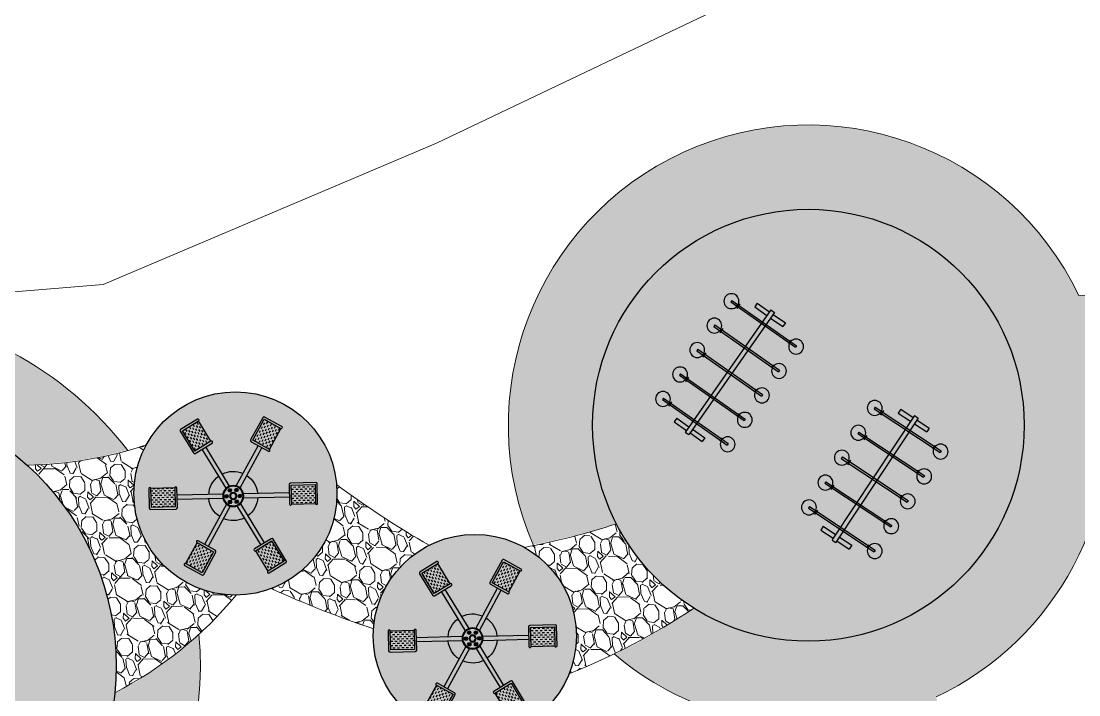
# Model space of a CAD drawing. Header units: inches. Extents: x 218980 to 233865, y 587194 to 599270.
# Drawn here: x 219074.16 to 219089.23, y 587467.12 to 587476.71 of the extents above; entities that cross this region are included whole.
import ezdxf

# ---------------------------------------------------------------- set-up
doc = ezdxf.new("R2010")
doc.units = ezdxf.units.IN
doc.header["$MEASUREMENT"] = 0
doc.linetypes.add('01', pattern=[0])
doc.layers.get('0').update_dxf_attribs({"lineweight": 0})
for name, color, linetype in [('GRASS', 75, 'Continuous'), ('muebles', 1, 'Continuous'), ('paneles', 3, 'Continuous')]:
    doc.layers.add(name, color=color, linetype=linetype)
for name, color, linetype, lineweight in [('Minor Contour', 250, 'Continuous', 0), ('Proposed Plot Boundary', 250, '01', 0), ('Proposed Urban Design', 250, 'Continuous', 0), ('textura', 251, 'Continuous', 5)]:
    doc.layers.add(name, color=color, linetype=linetype, lineweight=lineweight)
pattern_1 = [(334.4142912590539, (219587.0403031444, 586758.7866454906), (6.535615091825697, -3.079891862119177), [0.0807216, -7.991452800000002]), (291.3711912590539, (219587.1131093289, 586758.7517849182), (-2.608617411239378, 6.737589927263592), [0.1385207999999999, -13.713555]), (238.9118912590539, (219587.1635875752, 586758.6227890006), (4.63723174297876, 7.619454286963419), [0.09767279999999993, -9.669619199999993]), (13.67519125905393, (219587.3735573126, 586758.440666214), (-11.68109885749137, -2.812815468867635), [0.1261427999999999, -12.4881348]), (39.23519125905395, (219587.4961241457, 586758.4704885442), (-6.059904685335383, -4.910963231589492), [0.123693, -12.2456238]), (103.675191259054, (219587.5919315127, 586758.5487250347), (2.812815468867634, -11.68109885749137), [0.1261427999999999, -12.4881348]), (144.0956912590539, (219587.562109183, 586758.6712918676), (7.958293591878426, -5.788398982245385), [0.1668173999999999, -16.51490939999999]), (178.656791259054, (219587.4269875389, 586758.7691189673), (-13.84878609792848, 0.3018578485540986), [0.1574927999999999, -15.59179259999999]), (227.831091259054, (219587.2695379568, 586758.7728107211), (-6.127228586933253, -6.807133817836071), [0.1265699999999999, -12.53044379999999]), (281.637891259054, (219587.1845690254, 586758.6790009099), (-1.288039464794509, 6.500842694260894), [0.1444991999999998, -7.080457799999994]), (328.798891259054, (219587.2137181109, 586758.5374723591), (8.36445867823043, -5.043394870822851), [0.1868688, -18.500025]), (245.215591259054, (219587.2115874958, 586759.0121885481), (-2.267562820795822, -5.045608199146237), [0.0637806, -6.314306400000001]), (277.870691259054, (219587.1848502058, 586758.9542824402), (-1.051285322174691, 7.821431742828838), [0.1213422, -12.0129066]), (331.401491259054, (219587.2014666575, 586758.83408305), (0.5755841534778187, 0.1694199075330375), [0.08485259999999997, -0.7636751999999998]), (309.6000912590539, (219587.1442559704, 586758.7734617887), (-1.998267943429994, 2.539079787057426), [0.04569479999999997, -4.523768999999997]), (38.20289125905398, (219587.1733828795, 586758.738253506), (-1.557332243289232, -1.083843535421736), [0.06462179999999997, -3.166477199999999]), (137.365291259054, (219587.2241644827, 586758.778218851), (-1.659428610469212, 1.387910656778952), [0.1049573999999999, -3.393613799999998]), (267.966591259054, (219587.1469489467, 586758.8493086604), (0.2367432724433804, 1.32058778545313), [0.07589459999999999, -1.8214722]), (122.790991259054, (219587.2716463954, 586758.4044148007), (-3.420946653496973, 5.247582688793159), [0.1063199999999999, -10.52570699999998]), (176.747691259054, (219587.2140658212, 586758.4937930838), (7.009103573459661, -0.4387143979364303), [0.08919659999999995, -8.830444799999993]), (39.60009125905395, (219587.0318321516, 586758.8154246893), (-2.539079787057426, -1.998267943429994), [0.09138899999999998, -4.478074799999999]), (90.01199125905389, (219587.102248717, 586758.873678507), (-0.03254880646288472, -6.26409934922744), [0.10632, -10.52570699999999]), (85.84549125905401, (219587.6285084601, 586758.5094551109), (-0.3040660582990261, -3.216759970435671), [0.102528, -5.023874399999999]), (41.17659125905396, (219587.6359363218, 586758.6117137383), (-5.484327746325076, -4.741534366970626), [0.08590679999999992, -8.50478579999999]), (173.202891259054, (219587.6057219284, 586758.9906003842), (-3.216759656534749, 0.304069483628275), [0.09138899999999996, -4.478074799999998]), (123.7554912590539, (219587.5149749808, 586759.0014166426), (4.504791195500516, -6.804914352892768), [0.1005786, -9.957254399999995]), (175.845491259054, (219587.6887376576, 586758.7085642358), (3.216759970435671, -0.3040660582990277), [0.05126399999999999, -5.075138399999998]), (207.7113912590539, (219587.6158871197, 586758.9560653457), (-2.13291688048052, -1.253262160341947), [0.03059399999999999, -3.028817399999999]), (272.365291259054, (219587.5888021196, 586758.9418385131), (0.06732319939199816, 1.896171766339491), [0.123693, -2.350169999999999]), (292.410491259054, (219587.5939068918, 586758.8182507253), (-2.269782091378393, 5.586419870791), [0.1146299999999999, -11.34835379999999]), (50.09159125905395, (219587.2759670406, 586758.793466638), (-0.9817476149898317, -0.9144243787750505), [0.08653319999999998, -2.076797399999999]), (99.5586912590539, (219587.3314835292, 586758.8598437386), (-1.728964875100315, 10.12376828118668), [0.1510763999999999, -14.95653779999999]), (167.346891259054, (219587.3063960846, 586759.0088223281), (4.706767473932936, -1.116396866213885), [0.06177359999999993, -6.115604399999992]), (196.401491259054, (219587.2461225342, 586759.0223537395), (-0.4061641202577196, -0.7450038304702014), [0.03599999999999999, -0.564]), (226.657891259054, (219587.5800277698, 586758.8016564497), (3.351410686950536, 3.48827236019565), [0.08335439999999998, -8.252111999999999]), (154.414291259054, (219587.5228170825, 586758.7410351892), (-6.535615091825698, 3.079891862119175), [0.1614431999999999, -7.910731199999998]), (106.401491259054, (219587.3772047134, 586758.8107563338), (-0.7450038304702015, 0.4061641202577196), [0.156, -0.444]), (71.70629125905398, (219587.3331555511, 586758.9604081674), (-2.334895204671419, -6.941776893584755), [0.0948683999999999, -9.391964399999987]), (0.4560912590538842, (219587.3629335277, 586759.0504818711), (2.471755810705641, 0.1020955302376214), [0.0873611999999999, -4.280704799999993]), (314.047491259054, (219587.4502920785, 586759.0511772919), (8.974820729887737, -9.241893260768597), [0.1422389999999999, -14.08168439999999]), (281.8275912590539, (219587.5491844855, 586758.9489408407), (1.626877227974703, -7.652010975406711), [0.1504793999999998, -14.89744439999999])]

# ---------------------------------------------------------------- blocks, each defined once
blk = doc.blocks.new('sube baja')
for p, q in [((-0.8495601371269004, 0.5309645495981385), (-0.8230115308142558, 0.5309647863650753)), ((-0.8495601371269004, 0.5309645495981385), (-0.8495500982244266, -0.5946963577916904)), ((-0.8230115308142558, 0.5309647863650753), (-0.823001491920877, -0.5946961210247537)), ((-0.4247824362282699, 0.5309683378618502), (-0.3982338299247203, 0.5309685746287869)), ((-0.4247824362282699, 0.5309683378618502), (-0.4247723973294342, -0.5946925695316168)), ((-0.3982338299247203, 0.5309685746287869), (-0.3982237910258846, -0.594692332768318)), ((-4.735333277494647e-06, 0.5309721261255618), (0.02654387097936706, 0.5309723628852225)), ((-4.735333277494647e-06, 0.5309721261255618), (5.303572834236547e-06, -0.5946887812533532)), ((0.02654387097936706, 0.5309723628852225), (0.0265539098654699, -0.5946885445046064)), ((0.4247729655799048, 0.5309759143819974), (0.4513215718834545, 0.5309761511489342)), ((0.4247729655799048, 0.5309759143819974), (0.4247830044732837, -0.5946849930078315)), ((0.4513215718834545, 0.5309761511489342), (0.4513316107750143, -0.5946847562299808)), ((0.8495506664694403, 0.530979702645709), (0.8760992727748089, 0.5309799394126458)), ((0.8495506664694403, 0.530979702645709), (0.8495607053700951, -0.5946812047477579)), ((0.8760992727748089, 0.5309799394126458), (0.8761093116718257, -0.5946809679699072)), ((-0.8730312760271772, 0.4086166104862059), (-0.7959128633410728, 0.4086172982533753)), ((-0.4482535751303658, 0.4086203987462795), (-0.3711351624442614, 0.408621086517087)), ((-0.02347587422627839, 0.4086241870245431), (0.05364253846892097, 0.4086248747771606)), ((0.401301826677809, 0.4086279752700648), (0.4784202393584565, 0.4086286630372342)), ((0.8260795275818964, 0.4086317635483283), (0.9031979402716388, 0.4086324513009458)), ((-1.024052674638369, 0.212379717737349), (-0.9603360195051209, 0.2123802859787247)), ((-1.024052674638369, 0.212379717737349), (-1.02405078051379, -9.13272742764093e-06)), ((-0.9603360195051209, 0.2123802859787247), (-0.9603341253787221, -8.564489689888433e-06)), ((0.9748364369334013, 0.2123975442736992), (1.038553092061193, 0.2123981125114369)), ((0.9748364369334013, 0.2123975442736992), (0.974838331070714, 8.693827112438157e-06)), ((1.038553092061193, 0.2123981125114369), (1.038554986205781, 9.262068488169461e-06)), ((-1.056029268740531, -9.41790858632885e-06), (1.038554986205781, 9.262068488169461e-06)), ((1.038554986205781, 9.262068488169461e-06), (1.067859235758078, 9.52339541981928e-06)), ((1.067859235758078, 9.52339541981928e-06), (1.067859803999454, -0.0637071317396476)), ((-1.056029268740531, -9.41790858632885e-06), (-1.056028700500974, -0.06372607304365374)), ((-1.056028700500974, -0.06372607304365374), (1.038555554445338, -0.06370739307021722)), ((-1.024050212274233, -0.06372578786613303), (-1.024048318138739, -0.2761146383090818)), ((-0.9603335571373464, -0.06372521962111932), (-0.9603316630018526, -0.2761140700567921)), ((0.9748388993102708, -0.06370796131159295), (0.9748407934330316, -0.2760968117581797)), ((1.038555554445338, -0.06370739307021722), (1.067859803999454, -0.0637071317396476)), ((1.038555554445338, -0.06370739307021722), (1.038557448569918, -0.276096243516804)), ((-1.024048318138739, -0.2761146383090818), (-0.9603316630018526, -0.2761140700567921)), ((0.9748407934330316, -0.2760968117581797), (1.038557448569918, -0.276096243516804)), ((-0.8634056218088517, -0.4772579762429814), (-0.807863791966156, -0.4772574809139769)), ((-0.8495500982244266, -0.5946963577916904), (-0.823001491920877, -0.5946961210247537)), ((-0.4386279209102213, -0.4772541879792698), (-0.3830860910693445, -0.4772536926502653)), ((-0.4247723973294342, -0.5946925695316168), (-0.3982237910258846, -0.594692332768318)), ((-0.01385021999885794, -0.4772503997155582), (0.04169160982928588, -0.4772499043901917)), ((5.303572834236547e-06, -0.5946887812533532), (0.0265539098654699, -0.5946885445046064)), ((0.4109274808906775, -0.4772466114591225), (0.4664693107370113, -0.4772461161119281)), ((0.4247830044732837, -0.5946849930078315), (0.4513316107750143, -0.5946847562299808)), ((0.835705181789308, -0.4772428231990489), (0.8912470116265467, -0.4772423278554925)), ((0.8495607053700951, -0.5946812047477579), (0.8761093116718257, -0.5946809679699072))]:
    blk.add_line(p, q)
for centre in [(-0.8362858339769446, 0.530964667974331), (-0.4115081330546673, 0.5309684562380426), (0.0132695678203163, 0.5309722445126681), (0.4380472687298607, 0.5309760327581898), (0.8628249696339481, 0.5309798210219014), (-0.8362757950872037, -0.594696239404584), (-0.4114980941722024, -0.5946924511408724), (0.01327960672460904, -0.5946886628807988), (0.4380573076177825, -0.5946848746352771), (0.8628350085418788, -0.5946810863715655)]:
    blk.add_circle(centre, 0.1061944252293203)
blk = doc.blocks.new('carrusel')
h = blk.add_hatch()
h.set_pattern_fill('DASH', color=256, scale=0.009999999999999998, angle=120, style=0)
h.set_pattern_definition([(120, (5.691611100621273, -6.889031308561258), (-0.04337130657015592, 0.01162130657015594), [0.03174999999999996, -0.03174999999999996])])
h.paths.add_polyline_path([(-0.4919134295109018, 0.6513010851410712), (-0.258086570489084, 0.7863010851410763), (-0.4280865704890999, 1.080749722427797), (-0.6619134295109035, 0.9457497224277915)])
h = blk.add_hatch()
h.set_pattern_fill('DASH', color=256, scale=0.01, angle=59.99999999999999, style=0)
h.set_pattern_definition([(59.99999999999999, (-3.100270570369773, -8.338954439728795), (-0.01162130657015592, 0.04337130657015593), [0.03175, -0.03175])])
h.paths.add_polyline_path([(0.3380865704891107, 0.7863010851410905), (0.5719134295109001, 0.6513010851410712), (0.741913429510916, 0.9457497224277773), (0.5080865704891124, 1.080749722427797)])
h = blk.add_hatch()
h.set_pattern_fill('DASH', color=256, scale=0.01, angle=180, style=0)
h.set_pattern_definition([(180, (8.831881670991052, 1.449923131167523), (-0.03175000000000001, -0.03174999999999999), [0.03175, -0.03175])])
h.paths.add_polyline_path([(-0.789999999999992, -0.1350000000000051), (-0.7899999999999778, 0.1350000000000051), (-1.129999999999995, 0.1350000000000051), (-1.129999999999995, -0.1350000000000051)])
h = blk.add_hatch()
h.set_pattern_fill('DASH', color=256, scale=0.01, style=0)
h.set_pattern_definition([(0, (-8.75188167099104, -1.449923131167523), (0.03175, 0.03175), [0.03175, -0.03175])])
h.paths.add_polyline_path([(0.8700000000000045, 0.1350000000000051), (0.8699999999999903, -0.1350000000000051), (1.210000000000008, -0.1350000000000051), (1.210000000000008, 0.1350000000000051)])
h = blk.add_hatch()
h.set_pattern_fill('DASH', color=256, scale=0.01, angle=-120, style=0)
h.set_pattern_definition([(240, (3.180270570369785, 8.33895443972878), (0.0116213065701559, -0.04337130657015593), [0.03175, -0.03175])])
h.paths.add_polyline_path([(-0.258086570489084, -0.7863010851410905), (-0.4919134295108876, -0.6513010851410712), (-0.6619134295108893, -0.9457497224278058), (-0.4280865704890999, -1.080749722427797)])
h = blk.add_hatch()
h.set_pattern_fill('DASH', color=256, scale=0.01, angle=-60.00000000000005, style=0)
h.set_pattern_definition([(299.9999999999999, (-5.611611100621261, 6.889031308561272), (0.04337130657015592, -0.01162130657015596), [0.03175, -0.03175])])
h.paths.add_polyline_path([(0.5719134295109001, -0.6513010851410712), (0.3380865704890965, -0.7863010851410621), (0.5080865704891124, -1.080749722427797), (0.7419134295109018, -0.9457497224277915)])
for p, q in [((-0.05946545439702788, 0.112279220613587), (-0.3859807621135332, 0.6778203230275466)), ((-0.007503930169946216, 0.1422792206135881), (-0.3340192378864657, 0.7078203230275477)), ((0.08750393016997293, 0.1422792206135739), (0.414019237886464, 0.7078203230275477)), ((0.1394654543970404, 0.1122792206135728), (0.4659807621135315, 0.6778203230275466)), ((-0.1069693845669946, 0.03000000000001535), (-0.7600000000000051, 0.02999999999998693)), ((0.1869693845669929, 0.02999999999998693), (0.8399999999999892, 0.03000000000001535)), ((-0.1069693845669946, -0.02999999999998693), (-0.7599999999999909, -0.03000000000001535)), ((-0.05946545439702788, -0.1122792206135728), (-0.3859807621135189, -0.6778203230275466)), ((-0.007503930169960427, -0.1422792206135739), (-0.3340192378864515, -0.7078203230275477)), ((0.08750393016997293, -0.1422792206135881), (0.4140192378864782, -0.7078203230275477)), ((0.1394654543970404, -0.112279220613587), (0.4659807621135457, -0.6778203230275466)), ((0.1869693845669929, -0.03000000000001535), (0.8400000000000034, -0.02999999999998693))]:
    blk.add_line(p, q)
for points in [[(-0.6769134295108898, 0.9717304845413253), (-0.4344263164512512, 1.111730484541326, -0.4142135623730965), (-0.4071058083755617, 1.104409976465632), (-0.2271058083755548, 0.7926408311032418, -0.414213562373095), (-0.2344263164512483, 0.7653203230275523), (-0.476913429510887, 0.6253203230275517, -1.000000000000118), (-0.4919134295108876, 0.6513010851410712), (-0.258086570489084, 0.7863010851410621), (-0.4280865704890999, 1.080749722427797), (-0.6619134295108893, 0.9457497224277915, -0.9999999999998815)], [(0.5230865704890988, 1.10673048454133), (0.7655736835487517, 0.9667304845413298, -0.4142135623730965), (0.772894191624431, 0.9394099764656261), (0.5928941916244383, 0.6276408311032498, -0.414213562373095), (0.5655736835487488, 0.620320323027542), (0.3230865704891102, 0.7603203230275426, -1.000000000000118), (0.3380865704890965, 0.7863010851410905), (0.5719134295109001, 0.6513010851410712), (0.7419134295109018, 0.9457497224277915), (0.5080865704890982, 1.080749722427797, -0.9999999999998815)], [(-1.159999999999997, -0.1350000000000051), (-1.159999999999997, 0.144999999999996, -0.4142135623730965), (-1.139999999999986, 0.1650000000000063), (-0.7800000000000011, 0.1650000000000063, -0.414213562373095), (-0.7599999999999909, 0.144999999999996), (-0.7599999999999909, -0.1349999999999909, -1.000000000000118), (-0.789999999999992, -0.1350000000000051), (-0.7899999999999778, 0.1350000000000051), (-1.129999999999995, 0.1350000000000051), (-1.129999999999995, -0.1350000000000051, -0.9999999999998815)], [(1.240000000000009, 0.1350000000000051), (1.240000000000009, -0.144999999999996, -0.4142135623730965), (1.219999999999999, -0.1650000000000063), (0.8600000000000136, -0.1650000000000063, -0.414213562373095), (0.8400000000000034, -0.144999999999996), (0.8400000000000034, 0.1349999999999909, -1.000000000000118), (0.8700000000000045, 0.1350000000000051), (0.8699999999999903, -0.1350000000000051), (1.210000000000008, -0.1350000000000051), (1.210000000000008, 0.1350000000000051, -0.9999999999998815)], [(-0.4430865704891005, -1.10673048454133), (-0.6855736835487534, -0.9667304845413156, -0.4142135623730965), (-0.6928941916244327, -0.9394099764656261), (-0.5128941916244258, -0.6276408311032498, -0.414213562373095), (-0.4855736835487363, -0.620320323027542), (-0.2430865704890977, -0.7603203230275426, -1.000000000000118), (-0.2580865704890982, -0.7863010851410763), (-0.4919134295108876, -0.6513010851410712), (-0.6619134295109035, -0.9457497224277915), (-0.4280865704890999, -1.080749722427797, -0.9999999999998815)], [(0.7569134295109023, -0.9717304845413253), (0.5144263164512637, -1.111730484541326, -0.4142135623730965), (0.4871058083755742, -1.104409976465618), (0.3071058083755815, -0.7926408311032418, -0.414213562373095), (0.3144263164512608, -0.7653203230275523), (0.5569134295108995, -0.6253203230275375, -1.000000000000118), (0.5719134295109001, -0.6513010851410712), (0.3380865704890965, -0.7863010851410621), (0.5080865704891124, -1.080749722427797), (0.741913429510916, -0.9457497224277915, -0.9999999999998815)]]:
    blk.add_lwpolyline(points, format="xyb", close=True)
for points in [[(0.3380865704890965, 0.7863010851410905), (0.5080865704890982, 1.080749722427797)], [(-0.4919134295108876, 0.6513010851410712), (-0.6619134295108893, 0.9457497224277915)], [(0.8700000000000045, 0.1350000000000051), (1.210000000000008, 0.1350000000000051)], [(-0.789999999999992, -0.1350000000000051), (-1.129999999999995, -0.1350000000000051)], [(0.5719134295109001, -0.6513010851410712), (0.741913429510916, -0.9457497224277915)], [(-0.2580865704890982, -0.7863010851410763), (-0.4280865704890999, -1.080749722427797)]]:
    blk.add_lwpolyline(points)
for points in [[(-0.06749999999999545, 0.02165063509461618), (-0.0799999999999983, 0), (-0.06749999999999545, -0.02165063509461618), (-0.04249999999998977, -0.02165063509461618), (-0.02999999999998693, 0), (-0.04249999999998977, 0.02165063509461618)], [(0.005000000000009663, 0.1039230484541349), (-0.01999999999999602, 0.1039230484541349), (-0.03249999999999886, 0.08227241335951874), (-0.01999999999999602, 0.06062177826491677), (0.005000000000009663, 0.06062177826490256), (0.01749999999999829, 0.08227241335951874)], [(0.1125000000000114, 0.08227241335951874), (0.1000000000000085, 0.1039230484541349), (0.07500000000000284, 0.1039230484541207), (0.06250000000001421, 0.08227241335951874), (0.07500000000000284, 0.06062177826490256), (0.1000000000000085, 0.06062177826490256)], [(0.147500000000008, -0.02165063509461618), (0.1600000000000108, 0), (0.147500000000008, 0.02165063509461618), (0.1225000000000023, 0.02165063509461618), (0.1099999999999994, 0), (0.1225000000000023, -0.02165063509461618)], [(-0.03249999999998465, -0.08227241335951874), (-0.01999999999999602, -0.1039230484541349), (0.005000000000009663, -0.1039230484541349), (0.01750000000001251, -0.08227241335951874), (0.005000000000009663, -0.06062177826490256), (-0.01999999999999602, -0.06062177826491677)], [(0.07500000000000284, -0.1039230484541349), (0.1000000000000085, -0.1039230484541349), (0.1124999999999972, -0.08227241335951874), (0.09999999999999432, -0.06062177826490256), (0.07500000000000284, -0.06062177826490256), (0.0625, -0.08227241335951874)]]:
    blk.add_lwpolyline(points, close=True)
for centre, radius in [((0.04000000000000625, 0), 0.15), ((0.04000000000000625, 0), 0.14), ((-0.05499999999999261, 0), 0.01), ((-0.007499999999993179, 0.08227241335951874), 0.01), ((0.04000000000000625, 0), 0.05), ((0.04000000000000625, 0), 0.04), ((0.0875000000000199, 0.08227241335951874), 0.01), ((0.1350000000000051, 0), 0.01), ((-0.007499999999993179, -0.08227241335951874), 0.01), ((0.08750000000000568, -0.08227241335951874), 0.01)]:
    blk.add_circle(centre, radius)
for start, end in [(64.91710033552664, 115.0828996644708), (124.917100335529, 175.082899664471), (4.917100335528995, 55.08289966447095), (184.917100335529, 235.0828996644687), (304.9171003355283, 355.0828996644702), (244.9171003355292, 295.0828996644708)]:
    blk.add_arc((0.04000000000000625, 0), 0.35, start, end)

msp = doc.modelspace()

# ---------------------------------------------------------------- hatches: boundary and pattern name
at = {"layer": 'Proposed Plot Boundary', "true_color": 0xc9ad92}
h = msp.add_hatch(color=253, dxfattribs=at)
h.dxf.hatch_style = 1
edge = h.paths.add_edge_path()
edge.add_spline(control_points=[(219089.5962333146, 587471.6229751562), (219089.8619159721, 587471.6355282252), (219090.1295381573, 587471.6487016282), (219091.1498026427, 587471.7061084581), (219091.9162886508, 587471.763830853), (219093.4616327158, 587471.973110104), (219094.2106612012, 587472.1187119662), (219095.3916831962, 587472.361670351), (219095.8352476919, 587472.4562497211), (219096.7707773595, 587472.6461939439), (219097.2694190382, 587472.7401957269), (219097.8644311905, 587472.8506195543), (219097.9536321746, 587472.8671331669), (219098.2320470046, 587472.9157099392)], knot_values=[0.311633837724865, 0.311633837724865, 0.311633837724865, 0.311633837724865, 1.10330902851025, 1.10330902851025, 3.30992708553075, 3.30992708553075, 5.51654514255125, 5.51654514255125, 6.878090196719002, 6.878090196719002, 8.42829081489719, 8.42829081489719, 8.701118358866564, 8.701118358866564, 8.701118358866564, 8.701118358866564], degree=3, periodic=0)
edge.add_line((219098.2320470045, 587472.9157099393), (219097.8683688285, 587474.0717299207))
edge.add_spline(control_points=[(219097.8683688285, 587474.0717299207), (219097.3085622407, 587473.9681356631), (219095.5077112452, 587473.6348815963), (219092.659776337, 587472.9665770377), (219090.3119251548, 587472.8574549617), (219089.2276836859, 587472.8070622107)], knot_values=[0, 0, 0, 0, 1.708416458290159, 5.495832929536295, 8.7456290931846, 8.7456290931846, 8.7456290931846, 8.7456290931846], degree=3, periodic=0)
edge.add_arc((219085.3736488865, 587470.9580861776), 4.274610696458821, 25.62939729002789, 203.471877856381)
edge.add_arc((219077.030626848, 587490.1172100896), 21.32523047336715, 281.9679919072599, 284.4762824549326)
edge.add_arc((219079.3884439494, 587479.5080048545), 10.46995824581582, 286.4966814367418, 288.0805352400473)
edge.add_arc((219085.3736488865, 587470.9580861776), 3.074610696456586, 180, 207.1507240079345, ccw=False)
edge.add_arc((219085.3736488865, 587470.9580861776), 3.074610696456585, 0, 180, ccw=False)
edge.add_arc((219085.3736488865, 587470.9580861776), 3.074610696456586, -121.8702079675345, 0, ccw=False)
edge.add_arc((219078.2897029753, 587476.5523593328), 9.856262406461822, 296.0148792876179, 303.6432045084449, ccw=False)
edge.add_arc((219085.3736488864, 587470.9580861776), 4.274610696450051, 229.7672790257517, 279.0563212178462)
edge.add_spline(control_points=[(219086.0464951703, 587466.7367623942), (219086.3143062749, 587465.7322748355), (219086.7821900455, 587463.9773684167), (219087.1133608083, 587461.7364242708), (219087.0633975029, 587460.5251969406), (219087.0454920722, 587460.0911274417)], knot_values=[0, 0, 0, 0, 3.119638528323685, 5.450215516102926, 6.751923282269359, 6.751923282269359, 6.751923282269359, 6.751923282269359], degree=3, periodic=0)
edge.add_line((219087.0454920722, 587460.0911274417), (219088.262833621, 587460.5207263663))
edge.add_spline(control_points=[(219088.262833621, 587460.5207263663), (219088.2652756157, 587460.5959357885), (219088.2674366097, 587460.6718813658), (219088.275116218, 587461.0116425055), (219088.2757321822, 587461.2863445216), (219088.254270227, 587461.8376389992), (219088.2334993641, 587462.1093315735), (219088.1616930134, 587462.786615433), (219088.1005267083, 587463.1875401315), (219087.8834624777, 587464.3854462707), (219087.6979993513, 587465.1596242276), (219087.4174130249, 587466.2512745664), (219087.3301112675, 587466.580165047), (219087.1940965637, 587467.0904943092)], knot_values=[0.1443339477585637, 0.1443339477585637, 0.1443339477585637, 0.1443339477585637, 0.3602754364959226, 0.3602754364959226, 1.101146017075863, 1.101146017075863, 1.838421681134846, 1.838421681134846, 2.96319982650732, 2.96319982650732, 5.272936730750565, 5.272936730750565, 6.283471235113625, 6.283471235113625, 6.283471235113625, 6.283471235113625], degree=3, periodic=0)
edge.add_arc((219085.3736488865, 587470.9580861776), 4.274610696445614, 295.2060287377145, 368.9483333367058)
edge = h.paths.add_edge_path()
edge.add_spline(control_points=[(219102.3415129503, 587479.5153236457), (219102.3524105128, 587479.5457641967), (219102.36287149, 587479.5763431679), (219102.5455282382, 587480.135429389), (219102.5932797747, 587480.7018142011), (219102.5061818252, 587481.6319566034), (219102.4279657806, 587481.998766869), (219102.3102704854, 587482.3524495935)], knot_values=[1.570796326797914, 1.570796326797914, 1.570796326797914, 1.570796326797914, 1.599696208035594, 1.599696208035594, 2.097094635395503, 2.097094635395503, 2.423395759580811, 2.423395759580811, 2.423395759580811, 2.423395759580811], degree=3, periodic=0)
edge.add_spline(control_points=[(219102.3102704854, 587482.3524495935), (219102.1665950474, 587482.7842044928), (219101.9641650587, 587483.19638919), (219101.492976091, 587483.8821491356), (219101.2390694581, 587484.16753705), (219100.6592817456, 587484.650153677), (219100.3325228711, 587484.8479721765), (219099.6148392585, 587485.109016582), (219099.2216203192, 587485.1702681045), (219098.4344925874, 587485.0992567634), (219098.0452163627, 587484.9639539631), (219097.3838944588, 587484.5332726899), (219097.1131677289, 587484.2431435076), (219096.7085708889, 587483.5967767953), (219096.5717967328, 587483.2405051376), (219096.3943102687, 587482.4410486124), (219096.3734537729, 587481.9921560355), (219096.4756398306, 587480.9262441203), (219096.6583406816, 587480.3112852885), (219097.2324119401, 587479.2013164076), (219097.6231873332, 587478.7050338106), (219098.3030559322, 587478.1787298053), (219098.5135397812, 587478.047473502), (219098.7382245186, 587477.9425948234)], knot_values=[3.717201758529147, 3.717201758529147, 3.717201758529147, 3.717201758529147, 4.11553082365431, 4.11553082365431, 4.453019961712613, 4.453019961712613, 4.790509099770916, 4.790509099770916, 5.127998237829219, 5.127998237829219, 5.465487375887522, 5.465487375887522, 5.802976513945826, 5.802976513945826, 6.140465652004129, 6.140465652004129, 6.535541310600272, 6.535541310600272, 7.084481198992663, 7.084481198992663, 7.633421087385055, 7.633421087385055, 7.853981633977499, 7.853981633977499, 7.853981633977499, 7.853981633977499], degree=3, periodic=0)
edge.add_spline(control_points=[(219098.7382245185, 587477.9425948233), (219098.6950596621, 587477.8867206183), (219098.6532480156, 587477.8297624292), (219098.5419311364, 587477.6700512429), (219098.47531918, 587477.5652232156), (219098.4130964152, 587477.4577027641)], knot_values=[6.896579591712881, 6.896579591712881, 6.896579591712881, 6.896579591712881, 6.943675062880066, 6.943675062880066, 7.026325763372605, 7.026325763372605, 7.026325763372605, 7.026325763372605], degree=3, periodic=0)
edge.add_line((219098.4130964151, 587477.457702764), (219099.4037030159, 587476.7710454415))
edge.add_ellipse((219102.1107894872, 587474.8316090977), major_axis=(-0.8368195184794663, 3.427142230803982), ratio=0.8811377415450884, start_angle=387.8561782222854, end_angle=404.26793941645826, ccw=False)
edge.add_arc((219104.5216067054, 587480.3301225653), 5.359291154504281, 194.4545530113761, 211.6607133252948, ccw=False)
edge.add_ellipse((219099.4779628659, 587481.4099402247), major_axis=(-0.8224262595869095, 2.471449344386217), ratio=0.6853046254310509, start_angle=-158.3210075891559, end_angle=149.652175363421, ccw=False)
edge.add_arc((219108.8249241302, 587485.692895309), 10.1935866577228, 218.6850713994005, 226.2222652826948)
edge.add_ellipse((219102.1107894872, 587474.8316090977), major_axis=(-0.8368195184794663, 3.427142230803982), ratio=0.8811377415450884, start_angle=335.32208806668064, end_angle=350.71132453689467, ccw=False)
edge.add_line((219102.611208081, 587478.2536050697), (219102.8977780919, 587479.4186616917))
edge.add_spline(control_points=[(219102.897778092, 587479.4186616917), (219102.7146868931, 587479.4635418878), (219102.5286952306, 587479.4959097301), (219102.3415129503, 587479.5153236457)], knot_values=[5.852460972694088, 5.852460972694088, 5.852460972694088, 5.852460972694088, 5.978604108826357, 5.978604108826357, 5.978604108826357, 5.978604108826357], degree=3, periodic=0)
edge = h.paths.add_edge_path()
edge.add_spline(control_points=[(219105.8329448325, 587477.0653969907), (219105.6516716678, 587477.4043137608), (219105.4327618963, 587477.7220252756), (219104.6625054261, 587478.5971389298), (219104.0021452365, 587479.0545681639), (219103.1484780931, 587479.3509427104), (219103.0238153195, 587479.3877668397), (219102.8977780919, 587479.4186616917)], knot_values=[4.99632477285658, 4.99632477285658, 4.99632477285658, 4.99632477285658, 5.248469419735582, 5.248469419735582, 5.765625935014977, 5.765625935014977, 5.852460972694088, 5.852460972694088, 5.852460972694088, 5.852460972694088], degree=3, periodic=0)
edge.add_line((219102.8977780919, 587479.4186616917), (219102.611208081, 587478.2536050697))
edge.add_ellipse((219102.1107894872, 587474.8316090977), major_axis=(-0.8368195184794663, 3.427142230803982), ratio=0.8811377415450884, start_angle=404.26793941645826, end_angle=695.3220880666806, ccw=False)
edge.add_line((219099.4037030159, 587476.7710454415), (219098.4130964151, 587477.457702764))
edge.add_spline(control_points=[(219098.4130964152, 587477.4577027641), (219098.1796916239, 587477.0543811074), (219098.008046574, 587476.6131747004), (219097.7697784266, 587475.5747238528), (219097.7429480341, 587474.9672371136), (219097.8333581235, 587474.2717493115), (219097.8494019726, 587474.1714686113), (219097.8683688285, 587474.0717299207)], knot_values=[7.026325763372605, 7.026325763372605, 7.026325763372605, 7.026325763372605, 7.336358105501763, 7.336358105501763, 7.729041148123459, 7.729041148123459, 7.795475451371027, 7.795475451371027, 7.795475451371027, 7.795475451371027], degree=3, periodic=0)
edge.add_line((219097.8683688285, 587474.0717299207), (219098.2320470045, 587472.9157099393))
edge.add_spline(control_points=[(219098.2320470045, 587472.9157099393), (219098.2782775401, 587472.8127242089), (219098.3278704224, 587472.7113109676), (219098.7213850671, 587471.9700878675), (219099.1996206195, 587471.4044034169), (219100.3535646877, 587470.5504725677), (219101.0303585344, 587470.2638674118), (219102.3043075381, 587470.0853197254), (219102.8902009464, 587470.128966979), (219103.9894827025, 587470.4619394154), (219104.5012113627, 587470.7505676964), (219105.3646143216, 587471.5127542635), (219105.7163852383, 587471.9849788945), (219106.221103373, 587473.0306801611), (219106.3746639979, 587473.6038622578), (219106.476147333, 587474.7724585162), (219106.4242837043, 587475.3679188134), (219106.274087214, 587475.9413689966), (219106.2731291172, 587475.9450106705), (219106.2721670204, 587475.9486512821)], knot_values=[1.777297733126767, 1.777297733126767, 1.777297733126767, 1.777297733126767, 1.851264391828684, 1.851264391828684, 2.327803973727932, 2.327803973727932, 2.80434355562718, 2.80434355562718, 3.189737425392981, 3.189737425392981, 3.575131295158783, 3.575131295158783, 3.960525164924585, 3.960525164924585, 4.345919034690386, 4.345919034690386, 4.731312904456187, 4.731312904456187, 4.733776692245739, 4.733776692245739, 4.733776692245739, 4.733776692245739], degree=3, periodic=0)
edge.add_line((219106.2721670204, 587475.9486512822), (219105.8329448325, 587477.0653969907))
edge = h.paths.add_edge_path()
edge.add_spline(control_points=[(219106.2721670204, 587475.948651282), (219106.4862651006, 587476.0316032703), (219106.6911710018, 587476.1108092669), (219107.1704061685, 587476.282637713), (219107.4355644047, 587476.3655494947), (219107.7751938903, 587476.4410752115), (219107.8649471415, 587476.4578375516), (219108.0611925266, 587476.4894228702), (219108.1652270242, 587476.5037713561), (219108.494028378, 587476.5454820147), (219108.7354327933, 587476.5710797181), (219109.1579888803, 587476.6303294945), (219109.3272608636, 587476.657372109), (219109.6523542066, 587476.7236738509), (219109.8033791403, 587476.7604659369), (219110.0932145853, 587476.841404841), (219110.2343712308, 587476.885918448), (219110.6472085877, 587477.0278041309), (219110.9082978322, 587477.1334171207), (219111.5051670465, 587477.3924467777), (219111.8304245684, 587477.5470867665), (219112.2402199182, 587477.7443240067), (219112.3309414241, 587477.7882146116), (219112.4209580387, 587477.8317705407)], knot_values=[0.006049367071165579, 0.006049367071165579, 0.006049367071165579, 0.006049367071165579, 0.6910876853679946, 0.6910876853679946, 1.676030259177095, 1.676030259177095, 2.030845855131139, 2.030845855131139, 2.385661451085184, 2.385661451085184, 3.095292642993273, 3.095292642993273, 3.535458806062596, 3.535458806062596, 3.908961442518886, 3.908961442518886, 4.282464078975176, 4.282464078975176, 5.029469351887755, 5.029469351887755, 6.073434291655874, 6.073434291655874, 6.373719098855036, 6.373719098855036, 6.373719098855036, 6.373719098855036], degree=3, periodic=0)
edge.add_line((219112.4209580388, 587477.8317705406), (219111.9071825692, 587478.9162669177))
edge.add_spline(control_points=[(219111.9071825692, 587478.9162669177), (219111.5865139885, 587478.7611058273), (219110.7550377598, 587478.3587815397), (219109.3116372209, 587477.770011466), (219107.5123085356, 587477.7160862947), (219106.3836794632, 587477.2787856288), (219105.8329448325, 587477.0653969907)], knot_values=[0, 0, 0, 0, 1.070263285821599, 2.775134622347954, 4.622791309824306, 6.383612059262651, 6.383612059262651, 6.383612059262651, 6.383612059262651], degree=3, periodic=0)
edge.add_line((219105.8329448325, 587477.0653969907), (219106.2721670205, 587475.948651282))
h = msp.add_hatch(color=253, dxfattribs=at)
h.dxf.hatch_style = 1
edge = h.paths.add_edge_path()
edge.add_arc((219072.2800621053, 587473.1994034969), 0.7146633562424118, 161.9357769981418, 241.049939951978, ccw=False)
edge.add_spline(control_points=[(219071.6006248337, 587473.4210083408), (219071.6565895613, 587473.5657259661), (219071.7091208653, 587473.7135799365), (219071.840880814, 587474.1290360796), (219071.9104644455, 587474.4039954058), (219071.9895573393, 587474.8863869243), (219072.0110325625, 587475.0876971346), (219072.0261690639, 587475.4844005788), (219072.0207298781, 587475.6762252889), (219071.9927675888, 587476.0390161707), (219071.9705863837, 587476.2131590899), (219071.8922228809, 587476.7151797795), (219071.8248335538, 587477.0232185997), (219071.7077187212, 587477.5902329382), (219071.6580554004, 587477.8489993722), (219071.6185611212, 587478.1848211158), (219071.6107441097, 587478.2845467527), (219071.6059447634, 587478.445615859), (219071.6065679578, 587478.5103011157), (219071.612836102, 587478.6535350217), (219071.6184986585, 587478.7295834895), (219071.6386562921, 587478.9367437024), (219071.6565160274, 587479.0743261507), (219071.6944461284, 587479.8031616607)], knot_values=[1.809782343632331, 1.809782343632331, 1.809782343632331, 1.809782343632331, 2.20560796611346, 2.20560796611346, 2.896399753798534, 2.896399753798534, 3.369054570823994, 3.369054570823994, 3.807444279650478, 3.807444279650478, 4.245833988476963, 4.245833988476963, 5.122613406129932, 5.122613406129932, 5.999392823782901, 5.999392823782901, 6.403436946546224, 6.403436946546224, 6.696416329568788, 6.696416329568788, 6.989395712591351, 6.989395712591351, 7.450707259208128, 7.450707259208128, 7.450707259208128, 7.450707259208128], degree=3, periodic=0)
edge.add_line((219071.6944461284, 587479.8031616608), (219070.5021645012, 587479.4891546913))
edge.add_spline(control_points=[(219070.5021645012, 587479.4891546913), (219070.4535137909, 587479.1376715717), (219070.2657843591, 587477.7813968986), (219071.3122612655, 587475.2511681961), (219070.2363090883, 587473.2401233161), (219069.662142333, 587472.1669574837)], knot_values=[0, 0, 0, 0, 1.059624686779314, 4.088794155977795, 7.554913996186039, 7.554913996186039, 7.554913996186039, 7.554913996186039], degree=3, periodic=0)
edge.add_arc((219071.6643696798, 587467.5359606178), 5.045299428244387, 113.3814072020468, 364.9346600408841)
edge.add_arc((219072.9543407534, 587472.0819395672), 5.55614975286488, 297.1412865438483, 312.2619400577885, ccw=False)
edge.add_arc((219071.6643696798, 587467.5359606178), 3.845299428240405, 180, 354.05380889080027, ccw=False)
edge.add_arc((219071.6643696798, 587467.5359606178), 3.845299428240405, 48.1751252151729, 180, ccw=False)
edge.add_arc((219074.165536695, 587476.0019381472), 5.600867481645237, 270.6454548426121, 285.5590303977085)
edge.add_arc((219071.6643696798, 587467.5359606178), 5.045299428245735, 37.48529089750519, 86.93505194162276)
at = {"layer": 'Proposed Urban Design', "true_color": 0x331a00}
h = msp.add_hatch(color=28, dxfattribs=at)
edge = h.paths.add_edge_path()
edge.add_arc((219085.3736488865, 587470.9580861776), 3.074610696456585, 0, 360)
edge = h.paths.add_edge_path()
edge.add_arc((219080.6206099735, 587467.9575882864), 1.44692737120703, 0, 360)
edge = h.paths.add_edge_path()
edge.add_arc((219077.2100375494, 587469.9859028583), 1.44692737120703, 0, 360)
edge = h.paths.add_edge_path()
edge.add_arc((219071.6643696798, 587467.5359606178), 3.845299428240405, 0, 360)
at = {"layer": 'textura'}
h = msp.add_hatch(dxfattribs=at)
h.set_pattern_fill('SITEWORK_GRAVEL', color=256, scale=0.6, angle=466.401491259054, style=0, pattern_type=2)
h.set_pattern_definition(pattern_1)
h.paths.add_polyline_path([(219077.2213651033, 587468.5390198287, -0.1010988639062209), (219075.4902010022, 587467.1495121943, 0.09703506728637462), (219075.3531908987, 587468.6217440716, 0.1385553445970691), (219074.2396136806, 587470.3915596849, 0.07729409096888164), (219075.9399291102, 587470.6790286563, 0.1990200927847582), (219075.8219905352, 587469.5773391499, 0.3348236836587352)])
h = msp.add_hatch(dxfattribs=at)
h.set_pattern_fill('SITEWORK_GRAVEL', color=256, scale=0.6, angle=466.401491259054, style=0, pattern_type=2)
h.set_pattern_definition(pattern_1)
h.paths.add_polyline_path([(219078.6513614399, 587470.1131202304, 0.02992947449944315), (219079.9699669187, 587469.2499746196, 0.2641989876351116), (219079.1773495836, 587468.0605361601, -0.0261790137629687), (219077.7198693796, 587468.6317720227, 0.3365987909237885)])
h = msp.add_hatch(dxfattribs=at)
h.set_pattern_fill('SITEWORK_GRAVEL', color=256, scale=0.6, angle=466.401491259054, style=0, pattern_type=2)
h.set_pattern_definition([(334.4142912590539, (219591.0886660819, 586758.2460466215), (6.535615091825697, -3.079891862119177), [0.0807216, -7.991452800000002]), (291.3711912590539, (219591.1614722664, 586758.2111860492), (-2.608617411239378, 6.737589927263592), [0.1385207999999999, -13.713555]), (238.9118912590539, (219591.2119505127, 586758.0821901315), (4.63723174297876, 7.619454286963419), [0.09767279999999992, -9.66961919999999]), (13.67519125905393, (219591.4219202501, 586757.9000673449), (-11.68109885749137, -2.812815468867635), [0.1261427999999999, -12.48813479999999]), (39.23519125905395, (219591.5444870833, 586757.9298896751), (-6.059904685335383, -4.910963231589492), [0.123693, -12.2456238]), (103.675191259054, (219591.6402944502, 586758.0081261657), (2.812815468867634, -11.68109885749137), [0.1261427999999999, -12.4881348]), (144.0956912590539, (219591.6104721205, 586758.1306929985), (7.958293591878426, -5.788398982245385), [0.1668173999999999, -16.51490939999999]), (178.656791259054, (219591.4753504765, 586758.2285200983), (-13.84878609792848, 0.3018578485540986), [0.1574927999999999, -15.59179259999999]), (227.831091259054, (219591.3179008944, 586758.2322118521), (-6.127228586933253, -6.807133817836071), [0.1265699999999999, -12.53044379999999]), (281.637891259054, (219591.2329319629, 586758.1384020408), (-1.288039464794509, 6.500842694260894), [0.1444991999999998, -7.080457799999993]), (328.798891259054, (219591.2620810484, 586757.9968734902), (8.36445867823043, -5.043394870822851), [0.1868688, -18.500025]), (245.215591259054, (219591.2599504333, 586758.471589679), (-2.267562820795822, -5.045608199146237), [0.0637806, -6.314306400000001]), (277.8706912590539, (219591.2332131434, 586758.4136835712), (-1.051285322174691, 7.821431742828838), [0.1213422, -12.0129066]), (331.401491259054, (219591.2498295951, 586758.2934841809), (0.5755841534778187, 0.1694199075330375), [0.08485259999999997, -0.7636751999999998]), (309.6000912590539, (219591.192618908, 586758.2328629196), (-1.998267943429994, 2.539079787057426), [0.04569479999999997, -4.523768999999997]), (38.20289125905398, (219591.2217458171, 586758.1976546369), (-1.557332243289232, -1.083843535421736), [0.06462179999999997, -3.166477199999999]), (137.365291259054, (219591.2725274203, 586758.2376199819), (-1.659428610469212, 1.387910656778952), [0.1049573999999999, -3.393613799999998]), (267.966591259054, (219591.1953118843, 586758.3087097913), (0.2367432724433804, 1.32058778545313), [0.07589459999999999, -1.8214722]), (122.790991259054, (219591.3200093329, 586757.8638159317), (-3.420946653496973, 5.247582688793159), [0.1063199999999999, -10.52570699999998]), (176.747691259054, (219591.2624287588, 586757.9531942147), (7.009103573459661, -0.4387143979364303), [0.08919659999999995, -8.830444799999993]), (39.60009125905395, (219591.0801950892, 586758.2748258202), (-2.539079787057426, -1.998267943429994), [0.09138899999999998, -4.478074799999999]), (90.01199125905389, (219591.1506116545, 586758.333079638), (-0.03254880646288472, -6.26409934922744), [0.10632, -10.52570699999999]), (85.84549125905401, (219591.6768713976, 586757.9688562418), (-0.3040660582990261, -3.216759970435671), [0.102528, -5.023874399999999]), (41.17659125905396, (219591.6842992594, 586758.0711148692), (-5.484327746325076, -4.741534366970626), [0.08590679999999992, -8.50478579999999]), (173.202891259054, (219591.654084866, 586758.4500015151), (-3.216759656534749, 0.304069483628275), [0.09138899999999996, -4.478074799999998]), (123.7554912590539, (219591.5633379183, 586758.4608177735), (4.504791195500516, -6.804914352892768), [0.1005786, -9.957254399999995]), (175.845491259054, (219591.7371005951, 586758.1679653667), (3.216759970435671, -0.3040660582990277), [0.05126399999999999, -5.075138399999998]), (207.7113912590539, (219591.6642500573, 586758.4154664766), (-2.13291688048052, -1.253262160341947), [0.03059399999999999, -3.028817399999999]), (272.365291259054, (219591.6371650571, 586758.401239644), (0.06732319939199816, 1.896171766339491), [0.123693, -2.350169999999999]), (292.410491259054, (219591.6422698293, 586758.2776518562), (-2.269782091378393, 5.586419870791), [0.1146299999999999, -11.34835379999999]), (50.09159125905395, (219591.3243299781, 586758.2528677689), (-0.9817476149898317, -0.9144243787750505), [0.08653319999999998, -2.076797399999999]), (99.5586912590539, (219591.3798464667, 586758.3192448695), (-1.728964875100315, 10.12376828118668), [0.1510763999999999, -14.95653779999999]), (167.346891259054, (219591.3547590222, 586758.468223459), (4.706767473932936, -1.116396866213885), [0.06177359999999992, -6.115604399999991]), (196.401491259054, (219591.2944854718, 586758.4817548704), (-0.4061641202577196, -0.7450038304702014), [0.03599999999999999, -0.564]), (226.657891259054, (219591.6283907073, 586758.2610575806), (3.351410686950536, 3.48827236019565), [0.08335439999999998, -8.252111999999999]), (154.414291259054, (219591.57118002, 586758.2004363202), (-6.535615091825698, 3.079891862119175), [0.1614431999999999, -7.910731199999998]), (106.401491259054, (219591.425567651, 586758.2701574648), (-0.7450038304702015, 0.4061641202577196), [0.156, -0.444]), (71.70629125905398, (219591.3815184887, 586758.4198092984), (-2.334895204671419, -6.941776893584755), [0.09486839999999988, -9.391964399999985]), (0.4560912590538842, (219591.4112964653, 586758.509883002), (2.471755810705641, 0.1020955302376214), [0.08736119999999989, -4.280704799999993]), (314.047491259054, (219591.498655016, 586758.5105784228), (8.974820729887737, -9.241893260768597), [0.1422389999999999, -14.08168439999999]), (281.8275912590539, (219591.597547423, 586758.4083419716), (1.626877227974703, -7.652010975406711), [0.1504793999999998, -14.89744439999999])])
edge = h.paths.add_edge_path()
edge.add_arc((219078.1255338963, 587476.907087205), 10.23664535295713, 292.0147148485959, 303.292749308798, ccw=False)
edge.add_arc((219080.6206099713, 587467.957588286), 1.446927373380161, 338.0538152724666, 420.6994429147442)
edge.add_arc((219079.3884439489, 587479.5080048547), 10.46995824598292, 280.6797144506514, 288.0805352380447)
edge.add_arc((219085.3736488956, 587470.9580861882), 3.074610710199539, 567.1507241009565, 598.0054834497042)

# ---------------------------------------------------------------- linework, layer by layer
at = {"layer": 'GRASS'}
for centre, radius in [((219085.3736488865, 587470.9580861776), 3.074610696456585), ((219071.6643696798, 587467.5359606178), 3.845299428240405), ((219077.2100375494, 587469.9859028583), 1.44692737120703), ((219080.6206099735, 587467.9575882864), 1.44692737120703)]:
    msp.add_circle(centre, radius, dxfattribs=at)
at = {"layer": 'Minor Contour'}
msp.add_lwpolyline([(219004.402, 587406.578), (219005.0866032382, 587409.7979041927), (219006.6217928339, 587413.2363524517), (219008.2035024157, 587416.4424734466), (219008.94, 587420.318), (219008.3895823605, 587422.8547154365), (219007.511572716, 587426.0202936592), (219009.730878577, 587430.0794120955), (219014.8938156997, 587434.0969150112), (219017.614, 587439.017), (219021.4375369341, 587444.23060901), (219024.5593144995, 587448.7278126436), (219030.0481023268, 587454.085923524), (219035.2084482651, 587457.951573581), (219038.2863466751, 587462.3867683692), (219043.0121822481, 587466.7200750164), (219048.4352666664, 587468.8093499138), (219052.462, 587470.049), (219067.482215875, 587472.3142412925), (219075.326994139, 587472.9612076654), (219080.0770513585, 587474.9739809406), (219084.821, 587477.236), (219101.408, 587491.676), (219106.945906803, 587494.5157037621)], dxfattribs=at)
at = {"layer": 'Proposed Urban Design'}
for centre, radius, start, end in [((219085.3736488865, 587470.9580861776), 4.274610696456585, 25.62939729002789, 203.6324821479755), ((219071.6643696798, 587467.5359606178), 5.045299428240405, 37.36294319037423, 86.93505194228284), ((219071.6643696798, 587467.5359606178), 5.045299428240405, 113.3814072020468, 5.077363491424165), ((219085.3736488865, 587470.9580861776), 4.274610696456585, 295.2060287377145, 8.948333336584497), ((219074.1655366963, 587476.0019381397), 5.610867474013786, 270.7564637538584, 288.4358141521826), ((219086.5140351237, 587480.6859530233), 13.17597930814521, 233.3630124441262, 240.2202943201261), ((219079.3884439489, 587479.5080048545), 10.46995824595985, 280.6797135400689, 288.0805354499233), ((219083.8999643009, 587482.2550177567), 14.95949188893812, 245.5988968922382, 251.597314088996), ((219072.9548904737, 587472.0813806549), 5.545369779694314, 297.206197110476, 320.297890669219), ((219078.2897029729, 587476.5523593364), 9.846262410783957, 291.9028072266796, 303.6168241002474), ((219085.3736488865, 587470.9580861776), 4.274610696456585, 229.6209050067898, 279.0563212170757)]:
    msp.add_arc(centre, radius, start, end, dxfattribs=at)
msp.add_spline([(219089.2276836859, 587472.8070622107), (219092.4684128971, 587473.0496509253), (219096.1900296776, 587473.7525677524), (219097.8683688285, 587474.0717299207)], degree=3, dxfattribs=at)

# ---------------------------------------------------------------- block references
at = {"layer": 'muebles', "extrusion": (0, 0, -1)}
for p, zscale, rotation in [((-219084.2321580322, 587471.7349591232), -1, 305.030054216455), ((-219086.3005563638, 587470.2143271134), -0.9999999999999999, 303.5177162029826)]:
    msp.add_blockref('sube baja', p, dxfattribs=dict(at, zscale=zscale, rotation=rotation))
at = {"layer": 'paneles', "extrusion": (0, 0, -1), "rotation": 298.5985086749837}
for p, zscale in [((-219077.1975412887, 587469.9855971313), -0.9999999999999999), ((-219080.6081137128, 587467.9572825589), -1)]:
    msp.add_blockref('carrusel', p, dxfattribs=dict(at, zscale=zscale))

doc.saveas('drawing.dxf')
